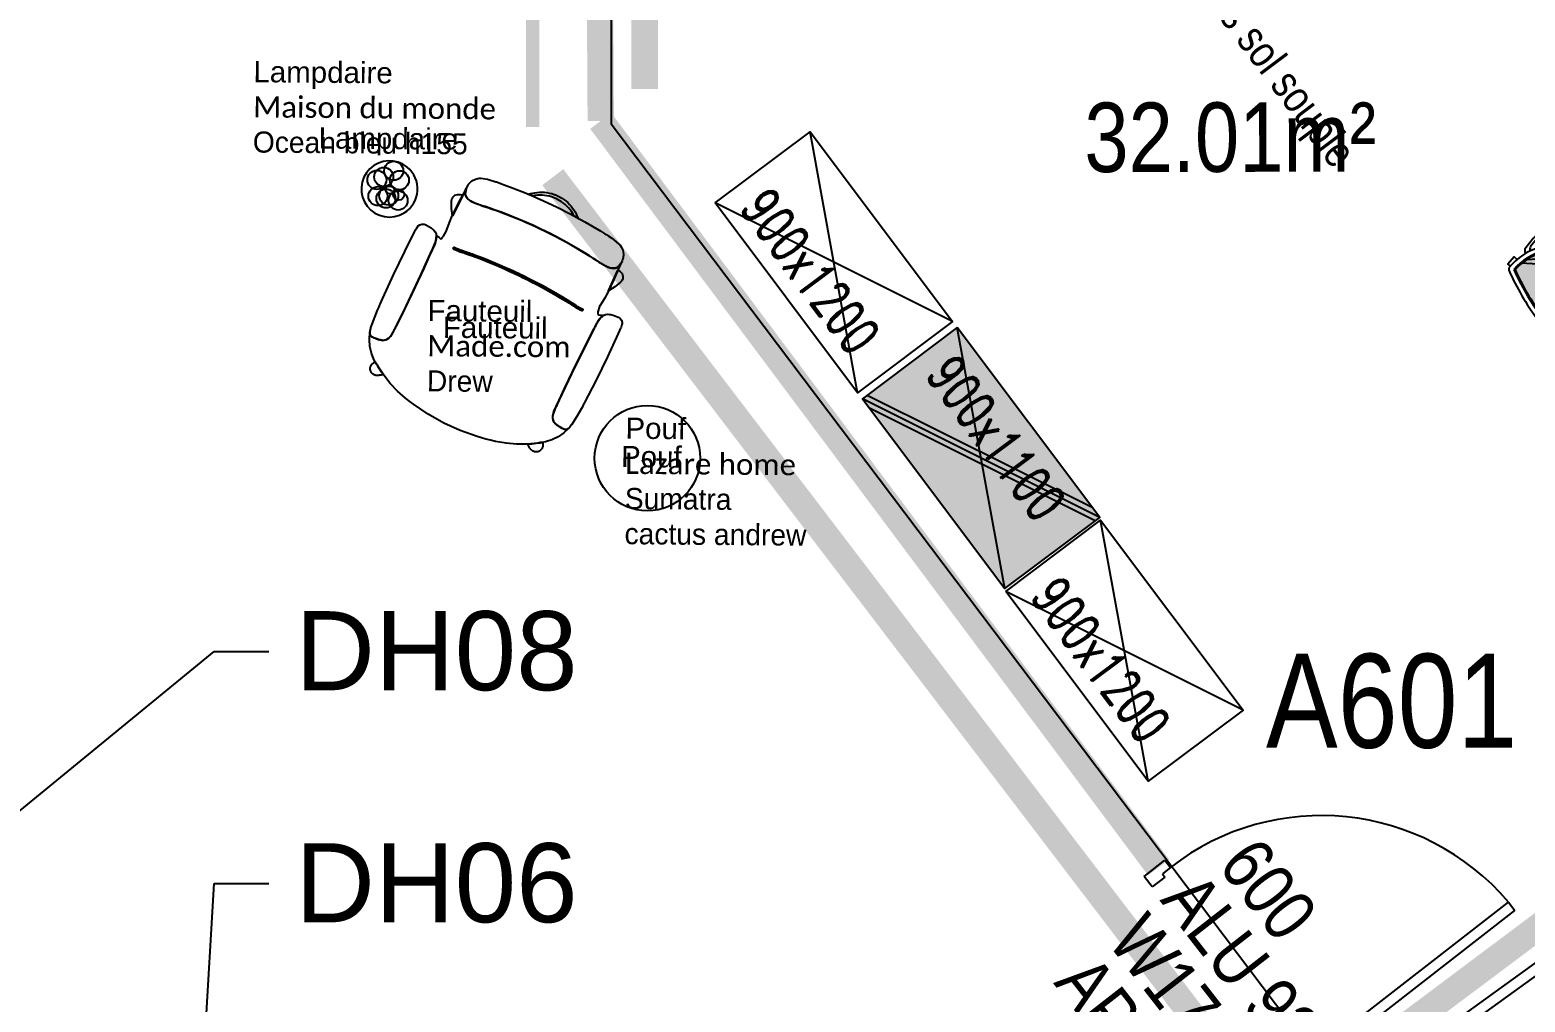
# Model space of a CAD drawing. Extents: x -28.5 to 23.1, y -8.3 to 57.2.
# Drawn here: x 0.21 to 5.88, y 5.22 to 8.9 of the extents above; entities that cross this region are included whole.
import ezdxf
from ezdxf import colors
from ezdxf.entities.mleader import LeaderData, LeaderLine
from ezdxf.enums import TextEntityAlignment as Align
from ezdxf.math import Vec2, Vec3

# ---------------------------------------------------------------- set-up
doc = ezdxf.new("R2010")
doc.units = 0
doc.header["$LTSCALE"] = 0.001
doc.linetypes.add('CACHE', pattern=[0.375, 0.25, -0.125])
doc.linetypes.add('HIDDEN', pattern=[9.525, 6.35, -3.175])
for name, color, linetype, true_color in [('04-MOBILIER', 1, 'Continuous', 0xff0000), ('A-cote', 7, 'Continuous', 0x425746), ('A-Détails', 7, 'Continuous', 0x00a500), ('A-mobilier', 7, 'Continuous', 0x666666), ('A-MOQUETTE', 7, 'Continuous', 0xe5ecff), ('A-projet', 7, 'Continuous', 0x5b6280), ('A-signalétique', 7, 'Continuous', 0x666666), ('A-vitré', 7, 'Continuous', 0x61becc), ('CONST MOB', 40, 'Continuous', 0xffbf00), ('couleur siege', 1, 'Continuous', 0xff0000), ('SA-ELEVATION', 2, 'Continuous', 0xffff00)]:
    doc.layers.add(name, color=color, linetype=linetype, true_color=true_color)
for name, color, linetype in [('_ANNO-CONCEPT-T', 7, 'Continuous'), ('A-Etiq_Mob', 7, 'Continuous'), ('A-Etiquettes', 7, 'Continuous'), ('A-legende', 7, 'Continuous'), ('A-MobilierAQ', 7, 'Continuous'), ('A-num pièce', 1, 'Continuous')]:
    doc.layers.add(name, color=color, linetype=linetype)
doc.layers.add('A-portes', color=7, linetype='Continuous', lineweight=25)
doc.styles.add('ROMAND', font='romand__.ttf', dxfattribs={"width": 0.7})
doc.styles.get("Standard").update_dxf_attribs({"font": 'ARIALN.TTF'})
doc.styles.add('Y_TXT_COT', font='arial.ttf', dxfattribs={"height": 0.2})

# ---------------------------------------------------------------- blocks, each defined once
blk = doc.blocks.new('chaise')
at = {"layer": 'A-mobilier', "ltscale": 0.1, "true_color": 0xc7c8ca}
h = blk.add_hatch(color=9, dxfattribs=at)
h.dxf.hatch_style = 1
h.paths.add_polyline_path([(0.2715, 0.4556, 0.30076), (0.2358, 0.4895, 0.043342), (0.0082, 0.5092, 0.043342), (-0.2194, 0.4895, 0.300759), (-0.2552, 0.4556, 0.09791), (-0.2229, 0.027, 0.292085), (-0.2069, 0.0126, 0.040929), (0.0082, -0.005, 0.040929), (0.2232, 0.0126, 0.292085), (0.2392, 0.027, 0.09791)])
h.paths.add_polyline_path([(0.159, -0.0239, 0.015765), (0.0082, -0.0177, 0.016739), (-0.152, -0.0246), (-0.1896, -0.0691), (-0.2181, -0.1033, 0.040824), (-0.2135, -0.1418, 0.054873), (0.0082, -0.1666, 0.054873), (0.2298, -0.1418, 0.02252), (0.2331, -0.1206), (0.2189, -0.1014)])
h.paths.add_polyline_path([(0.1912, -0.0264, 0.003373), (0.159, -0.0239), (0.2189, -0.1014), (0.2331, -0.1206, 0.02535), (0.2346, -0.0966)])
h.paths.add_polyline_path([(0.2255, -0.0296, 0.0036), (0.1912, -0.0264), (0.2346, -0.0966, 0.0714)])
h.paths.add_polyline_path([(-0.152, -0.0246, 0.003505), (-0.1854, -0.0274), (-0.196, -0.0428), (-0.2174, -0.0745, 0.030269), (-0.2181, -0.1033), (-0.1896, -0.0691)])
h.paths.add_polyline_path([(-0.1854, -0.0274, 0.002494), (-0.2092, -0.0296, 0.048116), (-0.2174, -0.0745), (-0.196, -0.0428)], flags=17)
at = {"layer": 'A-mobilier'}
for p, q in [((0.004, 0.5092), (0.0064, 0.5428)), ((0.0216, 0.5582), (0.0229, 0.5092)), ((-0.3737, 0.3493), (-0.3075, 0.3301)), ((-0.3078, 0.3082), (-0.3629, 0.3302)), ((-0.2919, 0.3255), (-0.2834, 0.3231)), ((-0.2624, 0.3653), (-0.2871, 0.3653)), ((-0.2629, 0.3453), (-0.2718, 0.3453)), ((0.2787, 0.3653), (0.3035, 0.3653)), ((0.2793, 0.3453), (0.2882, 0.3453)), ((0.2794, 0.3097), (0.3086, 0.3167)), ((0.324, 0.3205), (0.3784, 0.3337)), ((0.3978, 0.3247), (0.3241, 0.2982)), ((0.3093, 0.2929), (0.2787, 0.2819)), ((-0.2174, -0.0745), (-0.196, -0.0428)), ((-0.2416, -0.0656), (-0.2409, -0.0656)), ((-0.1896, -0.0691), (-0.2193, -0.1048)), ((0.2331, -0.1206), (0.2189, -0.1014)), ((0.258, -0.0656), (0.2572, -0.0656))]:
    blk.add_line(p, q, dxfattribs=at)
at = {"layer": 'A-mobilier', "linetype": 'HIDDEN'}
for p, q in [((-0.2834, 0.3231), (-0.2632, 0.3171)), ((-0.2627, 0.2897), (-0.2927, 0.3021)), ((-0.196, -0.0428), (-0.1854, -0.0274)), ((-0.152, -0.0246), (-0.1896, -0.0691)), ((0.2189, -0.1014), (0.159, -0.0239)), ((0.1912, -0.0264), (0.2346, -0.0966))]:
    blk.add_line(p, q, dxfattribs=at)
at = {"layer": 'A-mobilier'}
for points in [[(-0.0236, 0.5701), (0.0064, 0.5428), (0.034, 0.572), (0.003, 0.5998)], [(-0.3982, 0.3102), (-0.3631, 0.331), (-0.3829, 0.3656), (-0.418, 0.3448)], [(0.3951, 0.3712), (0.3784, 0.3337), (0.4152, 0.3167), (0.4319, 0.3542)]]:
    blk.add_lwpolyline(points, close=True, dxfattribs=at)
for points in [[(-0.2428, -0.1092), (-0.2592, -0.1129), (-0.2503, -0.1525), (-0.2373, -0.1499)], [(0.2547, -0.145), (0.2745, -0.1474), (0.2795, -0.1069), (0.2594, -0.1049)]]:
    blk.add_lwpolyline(points, dxfattribs=at)
for centre, radius, start, end in [((0.0082, -0.8109), 1.3202, 89.99999, 99.92701), ((0.0082, -0.8109), 1.3202, 80.07299, 90.00001), ((0.8449, 0.323), 1.1081, 173.12775, 195.49585), ((0.8449, 0.323), 1.1031, 173.73867, 195.3268), ((-0.2117, 0.4455), 0.0447, 99.9272, 166.88346), ((-0.203, 0.4342), 0.0495, 115.9014, 169.32984), ((-0.0186, -0.6869), 1.1836, 88.70463, 100.02355), ((0.0349, -0.6869), 1.1836, 79.97645, 91.29537), ((-0.8286, 0.323), 1.1031, 344.6732, 6.26133), ((0.2281, 0.4455), 0.0447, 13.11654, 80.0728), ((-0.8286, 0.323), 1.1081, 344.50415, 6.87225), ((0.2193, 0.4342), 0.0495, 10.67016, 64.0986), ((1.0389, 0.3041), 1.3467, 178.21972, 195.28216), ((-0.2871, 0.3453), 0.02, 90, 178.21972), ((0.8419, 0.2723), 1.135, 177.27806, 195.5028), ((-0.2718, 0.3253), 0.02, 90, 177.27806), ((-0.8256, 0.2723), 1.135, 344.4972, 2.72194), ((-1.0226, 0.3041), 1.3467, 344.71784, 1.78028), ((0.2882, 0.3253), 0.02, 2.72194, 90), ((0.3035, 0.3453), 0.02, 1.78028, 90), ((-0.2071, -0.0076), 0.02, 80.75547, 159.0187), ((0.0196, -0.0945), 0.2428, 156.87025, 192.22581), ((-0.2036, 0.0323), 0.02, 195.49585, 260.6251), ((-0.1997, 0.0368), 0.02, 195.3268, 260.76651), ((0.0082, 1.3151), 1.3202, 260.6251, 270.00001), ((-0.1856, -0.0076), 0.02, 114.77846, 159.0187), ((0.0082, 1.3151), 1.3152, 260.76651, 270.00001), ((0.0082, 1.3151), 1.3152, 269.99999, 279.23349), ((0.0082, 1.3151), 1.3202, 269.99999, 279.3749), ((0.2019, -0.0076), 0.02, 20.9813, 65.22154), ((0.216, 0.0368), 0.02, 279.23349, 344.6732), ((-0.0032, -0.0945), 0.2428, 347.77419, 23.12975), ((0.2235, -0.0076), 0.02, 20.9813, 99.24453), ((0.22, 0.0323), 0.02, 279.3749, 344.50415), ((-0.2409, -0.0456), 0.02, 195.28216, 270), ((-0.2325, -0.0257), 0.02, 195.5028, 252.72935), ((0.0196, -0.0945), 0.2628, 159.0187, 193.9621), ((0.0196, -0.0945), 0.2378, 164.15559, 191.46034), ((0.0306, -2.412), 2.3994, 90.53628, 95.82876), ((0.0306, -2.412), 2.3944, 90.5374, 95.7482), ((-0.0143, -2.412), 2.3994, 84.17124, 89.46372), ((-0.0143, -2.412), 2.3944, 84.2518, 89.4626), ((-0.0032, -0.0945), 0.2378, 348.53966, 15.84441), ((-0.0032, -0.0945), 0.2628, 346.0379, 20.9813), ((0.2489, -0.0257), 0.02, 287.27065, 344.4972), ((0.2572, -0.0456), 0.02, 270, 344.71784), ((-0.2198, -0.1455), 0.02, 218.58905, 257.03355), ((0.01, 0.8526), 1.0442, 257.03355, 269.90038), ((0.01, 0.8526), 1.0242, 257.15462, 269.89843), ((0.01, 0.8526), 1.0192, 257.33463, 269.89793), ((0.0064, 0.8526), 1.0192, 270.10207, 282.66537), ((0.0064, 0.8526), 1.0242, 270.10157, 282.84538), ((0.0064, 0.8526), 1.0442, 270.09962, 282.96645), ((0.2362, -0.1455), 0.02, 282.96645, 321.41095)]:
    blk.add_arc(centre, radius, start, end, dxfattribs=at)
blk = doc.blocks.new('SiègeT1')
at = {"layer": 'couleur siege', "true_color": 0x8a6689}
for points in [[(-0.1936, 0.2235), (-0.0769, 0.2096), (0.0385, 0.2124), (0.1553, 0.2166), (0.1984, 0.2222), (0.2025, 0.2444), (0.2039, 0.282), (0.2012, 0.321), (0.1233, 0.3376), (0.0385, 0.3432), (-0.0227, 0.3446), (-0.0977, 0.3376), (-0.1492, 0.3307), (-0.1964, 0.3223), (-0.202, 0.3001), (-0.2006, 0.2653)], [(-0.2076, -0.2358), (-0.225, -0.2195), (-0.2335, -0.1968), (-0.2363, -0.14), (-0.2381, -0.076), (-0.2337, -0.0116), (-0.2278, 0.0448), (-0.218, 0.1023), (-0.2107, 0.1321), (-0.2013, 0.169), (-0.1966, 0.1769), (-0.184, 0.18), (-0.1205, 0.1883), (-0.0494, 0.1934), (0.0091, 0.1953), (0.0767, 0.1926), (0.1322, 0.1879), (0.1685, 0.1829), (0.1909, 0.1794), (0.1994, 0.1771), (0.2037, 0.1728), (0.2071, 0.1636), (0.2187, 0.1148), (0.2315, 0.0452), (0.2373, -0.0047), (0.2408, -0.0627), (0.2412, -0.1049), (0.2396, -0.159), (0.2364, -0.1973), (0.2345, -0.2097), (0.2289, -0.2196), (0.2221, -0.2289), (0.2135, -0.2344), (0.2067, -0.2363), (0.1752, -0.2419), (0.1139, -0.248), (0.0509, -0.2511), (-0.0505, -0.2518), (-0.1259, -0.2474), (-0.1911, -0.2375)]]:
    blk.add_hatch(color=8, dxfattribs=at).paths.add_polyline_path(points)
at = {"extrusion": (0, 0, -1), "xscale": 0.8999999999999986, "yscale": 0.8999999999999986, "zscale": -0.9, "rotation": 180}
blk.add_blockref('chaise', (0.0055, 0.195), dxfattribs=at)
at = {"layer": 'A-Etiq_Mob', "style": 'ROMAND', "width": 0.7}
for tag, p in [('FINITION', (-0.0791, 0.1775)), ('PIETEMENT', (-0.0914, -0.031)), ('ASSISE', (-0.0883, -0.2242)), ('COULEUR', (-0.1036, -0.4236))]:
    blk.add_attdef(tag, p, '', height=0.15, dxfattribs=at)
blk = doc.blocks.new('A$C26BA508A')
at = {"layer": '04-MOBILIER'}
for points in [[(31.86, 26.45), (32.87, 26.4), (33.13, 26.37), (33.26, 26.36), (33.43, 26.33), (34.09, 26.22), (34.73, 26.06), (35.35, 25.86), (35.96, 25.64), (36.54, 25.37), (37.1, 25.08), (37.63, 24.76), (37.89, 24.59), (37.95, 24.54), (37.98, 24.52), (38.01, 24.5), (38.14, 24.41), (38.26, 24.32), (38.29, 24.3), (38.32, 24.29), (38.37, 24.28), (38.6, 24.27), (39.51, 24.21), (39.29, 24.42), (39.24, 24.47), (39.23, 24.48), (39.18, 24.52), (39.07, 24.63), (38.59, 25.03), (38.08, 25.41), (37.55, 25.77), (36.98, 26.09), (36.38, 26.39), (35.76, 26.65), (35.11, 26.88), (34.43, 27.06), (33.75, 27.2), (33.05, 27.3), (32.87, 27.32), (32.8, 27.33), (32.75, 27.33), (32.57, 27.34), (31.86, 27.37), (31.15, 27.34), (30.97, 27.33), (30.93, 27.33), (30.86, 27.32), (30.68, 27.3), (29.98, 27.2), (29.29, 27.06), (28.62, 26.88), (27.97, 26.65), (27.34, 26.39), (26.74, 26.09), (26.18, 25.77), (25.64, 25.41), (25.13, 25.03), (24.66, 24.63), (24.54, 24.52), (24.5, 24.48), (24.49, 24.47), (24.43, 24.42), (24.22, 24.21), (25.12, 24.27), (25.35, 24.28), (25.41, 24.29), (25.44, 24.3), (25.47, 24.32), (25.59, 24.41), (25.71, 24.5), (25.74, 24.52), (25.77, 24.54), (25.84, 24.59), (26.09, 24.76), (26.63, 25.08), (27.18, 25.37), (27.77, 25.64), (28.37, 25.86), (29, 26.06), (29.64, 26.22), (30.29, 26.33), (30.46, 26.36), (30.6, 26.37), (30.85, 26.4), (31.86, 26.45)], [(55.48, 16.59), (55.52, 16.66), (55.54, 16.69), (55.54, 16.71), (55.57, 16.77), (55.63, 16.95), (55.83, 17.72), (55.88, 18.47), (55.86, 19.2), (55.85, 19.38), (55.84, 19.49), (55.79, 19.74), (55.42, 20.73), (54.77, 21.6), (53.93, 22.26), (53.45, 22.49), (52.87, 22.69), (51.69, 23.02), (49.27, 23.45), (49.09, 23.47), (48.76, 23.5), (48.11, 23.57), (46.8, 23.7), (44.18, 23.93), (41.56, 24.1), (40.25, 24.17), (39.6, 24.21), (39.06, 24.24), (34.91, 24.42), (30.76, 24.43), (26.6, 24.35), (24.53, 24.23), (23.96, 24.2), (23.3, 24.17), (21.99, 24.09), (16.75, 23.68), (15.45, 23.55), (14.79, 23.48), (14.52, 23.45), (14.37, 23.44), (13.16, 23.26), (10.77, 22.66), (10.2, 22.46), (9.73, 22.22), (8.9, 21.55), (8.28, 20.67), (7.92, 19.67), (7.88, 19.45), (7.87, 19.36), (7.87, 19.18), (7.85, 18.81), (7.84, 18.08), (7.99, 17.31), (8.1, 16.93), (8.17, 16.74), (8.18, 16.71), (8.22, 16.64), (8.3, 16.5), (8.8, 16), (9.42, 15.7), (10.12, 15.55), (10.54, 15.5), (11.08, 15.48), (11.72, 15.5), (12.46, 15.55), (13.25, 15.64), (13.67, 15.69), (13.82, 15.71), (13.88, 15.72), (13.91, 15.72), (13.99, 15.73), (14.18, 15.76), (14.57, 15.81), (15.31, 15.91), (16.62, 16.07), (17.83, 16.2), (20.27, 16.45), (25.16, 16.79), (26.33, 16.84), (27.29, 16.88), (28.18, 16.91), (29.29, 16.93), (30.61, 16.95), (32.16, 16.96), (33.64, 16.95), (34.88, 16.92), (35.9, 16.9), (36.77, 16.87), (37.81, 16.82), (39.02, 16.76), (43.91, 16.41), (46.35, 16.15), (47.57, 16.01), (48.96, 15.84), (49.74, 15.73), (49.81, 15.72), (49.82, 15.72), (49.82, 15.72), (49.85, 15.72), (49.86, 15.71), (50.35, 15.65), (50.7, 15.61), (51.13, 15.56), (51.47, 15.53), (52.21, 15.49), (52.82, 15.49), (53.35, 15.52), (53.71, 15.56), (54.41, 15.74), (55.01, 16.06), (55.48, 16.59)], [(16.52, 16.06), (15.54, 15.94), (14.43, 15.79), (13.91, 15.72), (13.9, 15.72), (13.88, 15.72), (13.52, 15.67), (12.96, 15.6), (11.78, 15.5), (10.84, 15.49), (10.14, 15.54), (9.1, 15.83), (8.66, 16.1), (8.3, 16.5), (8.18, 16.71), (8.12, 16.88), (8.03, 17.17), (7.89, 17.75), (7.84, 18.04), (7.83, 18.11), (7.82, 17.72), (7.78, 16.79), (7.68, 13.08), (7.61, 9.37), (7.61, 9.01), (7.61, 8.79), (7.63, 8.35), (7.67, 7.49), (7.82, 5.75), (7.93, 4.89), (7.94, 4.5), (7.74, 2.99), (7.5, 2.4), (7.38, 2.32), (7.15, 2.37), (6.69, 2.49), (6.29, 2.6), (6.13, 2.65), (5.97, 2.72), (5.94, 2.72), (5.97, 2.68), (6.09, 2.47), (6.42, 1.55), (6.58, 0.59), (6.64, -0.39), (6.65, -0.88), (6.65, -1.13), (6.65, -1.31), (6.65, -1.41), (6.65, -1.47), (6.65, -1.5), (6.65, -1.5), (6.65, -1.6), (6.66, -1.91), (6.68, -2.54), (6.71, -3.8), (6.87, -13.87), (6.82, -23.95), (6.8, -25.21), (6.79, -25.83), (6.79, -25.99), (6.79, -26.01), (6.79, -26.01), (6.79, -26.03), (6.79, -26.08), (6.79, -26.17), (6.79, -26.43), (6.78, -26.85), (6.73, -27.69), (6.59, -28.52), (6.28, -29.31), (5.73, -29.98), (5.03, -30.37), (4.26, -30.58), (2.77, -30.76), (2.19, -30.74), (1.9, -30.71), (1.71, -30.68), (1.39, -30.53), (1.14, -30.27), (0.94, -29.86), (0.92, -29.78), (0.9, -29.74), (0.9, -29.73), (0.9, -29.73), (0.9, -29.73), (0.94, -29.87), (1.64, -31.66), (2.6, -33.35), (3.82, -34.88), (5.24, -36.2), (6.01, -36.77), (6.41, -37.03), (6.99, -37.42), (9.53, -38.95), (12.2, -40.25), (14.98, -41.32), (17.84, -42.14), (19.28, -42.45), (20.58, -42.71), (23.05, -43.14), (28.06, -43.66), (33.08, -43.77), (38.1, -43.46), (43.07, -42.72), (44.35, -42.47), (45.8, -42.16), (48.65, -41.35), (51.44, -40.29), (54.11, -38.99), (56.66, -37.47), (57.26, -37.06), (57.66, -36.81), (58.44, -36.24), (59.87, -34.93), (61.09, -33.4), (62.06, -31.71), (62.76, -29.93), (62.82, -29.73), (62.82, -29.73), (62.82, -29.73), (62.82, -29.74), (62.82, -29.75), (62.8, -29.8), (62.75, -29.93), (62.55, -30.32), (62.3, -30.56), (61.96, -30.7), (61.71, -30.73), (61.24, -30.76), (60.53, -30.74), (59.79, -30.65), (59.42, -30.57), (59.24, -30.52), (59.21, -30.52), (58.53, -30.31), (57.81, -29.82), (57.34, -29.1), (57.09, -28.29), (56.97, -27.45), (56.94, -26.62), (56.93, -26.13), (56.93, -26.04), (56.93, -26.01), (56.93, -25.99), (56.92, -25.36), (56.9, -24.1), (56.86, -19.06), (56.91, -8.99), (57.01, -3.95), (57.08, -1.5), (57.08, -1.47), (57.07, -1.1), (57.18, 0.86), (57.38, 1.82), (57.77, 2.7), (57.79, 2.73), (57.52, 2.62), (57.27, 2.55), (56.81, 2.43), (56.36, 2.32), (56.14, 2.54), (56.02, 2.83), (55.98, 2.98), (55.91, 3.33), (55.79, 4.87), (56.1, 8.33), (56.11, 8.76), (56.12, 8.98), (56.12, 9.31), (56.08, 11.17), (56, 14.88), (55.94, 16.73), (55.91, 17.66), (55.9, 18.12), (55.88, 18.05), (55.77, 17.46), (55.61, 16.89), (55.55, 16.71), (55.54, 16.7), (55.48, 16.59), (55.33, 16.37), (54.94, 16.01), (54.49, 15.77), (53.43, 15.53), (52.65, 15.48), (51.61, 15.52), (50.46, 15.64), (49.86, 15.71), (49.84, 15.72), (49.82, 15.72), (49.81, 15.72), (49.23, 15.8), (48.13, 15.94), (47.16, 16.06), (45.31, 16.27), (37.92, 16.82), (37.1, 16.85), (36.4, 16.88), (34.95, 16.92), (34.04, 16.94), (33, 16.95), (30.66, 16.95), (29.63, 16.94), (28.73, 16.92), (27.29, 16.88), (26.59, 16.85), (25.76, 16.82), (23.91, 16.72), (16.52, 16.06)], [(7.76, 15.9), (7.38, 15.92), (7, 15.88), (6.64, 15.76), (6.31, 15.58), (6.02, 15.33), (5.78, 15.04), (5.61, 14.7), (5.5, 14.33), (5.47, 13.96), (5.51, 13.58), (5.62, 13.22), (5.62, 13.22), (6.51, 11.32), (7.61, 9.55), (7.61, 9.55), (7.76, 15.9)], [(55.97, 15.9), (56.11, 9.55), (56.11, 9.55), (57.22, 11.32), (58.1, 13.22), (58.1, 13.22), (58.21, 13.58), (58.26, 13.96), (58.22, 14.33), (58.12, 14.7), (57.94, 15.04), (57.71, 15.33), (57.42, 15.58), (57.08, 15.76), (56.72, 15.88), (56.35, 15.92), (55.97, 15.9)], [(6.79, -26.23), (6.79, -26.1), (6.79, -26.02), (6.79, -26.01), (6.79, -26.01), (6.79, -26.01), (6.79, -26), (6.79, -25.93), (6.82, -24.04), (6.86, -20.26), (6.86, -12.7), (6.74, -5.14), (6.7, -3.25), (6.67, -2.3), (6.66, -1.83), (6.65, -1.59), (6.65, -1.5), (6.65, -1.5), (6.65, -1.46), (6.65, -1.37), (6.65, -1.1), (6.65, -0.92), (6.63, -0.19), (6.48, 1.28), (6.29, 1.99), (5.99, 2.65), (5.53, 3.2), (4.98, 3.56), (4.47, 3.74), (4.4, 3.76), (4.26, 3.8), (4.19, 3.82), (3.49, 3.96), (1.98, 4.07), (1.63, 4.06), (1.33, 3.99), (0.78, 3.69), (0.37, 3.21), (0.24, 2.93), (0.18, 2.72), (0.05, 1.89), (0.04, 1.68), (0.04, 1.57), (0.04, 1.56), (0.03, 1.36), (0.02, 0.9), (0, 0), (-0.1, -7.23), (-0.06, -14.46), (0.11, -21.69), (0.12, -21.89), (0.12, -21.95), (0.12, -22.08), (0.13, -22.35), (0.15, -22.87), (0.2, -23.91), (0.34, -26), (0.56, -28.08), (0.63, -28.59), (0.65, -28.71), (0.69, -28.88), (0.85, -29.56), (0.9, -29.73), (0.9, -29.74), (0.91, -29.76), (0.92, -29.79), (0.94, -29.85), (1.02, -30.05), (1.35, -30.5), (1.58, -30.64), (1.86, -30.71), (1.92, -30.72), (2.15, -30.74), (2.54, -30.76), (3.08, -30.75), (4.19, -30.59), (4.46, -30.53), (4.51, -30.51), (4.84, -30.43), (5.33, -30.24), (5.87, -29.86), (6.26, -29.34), (6.52, -28.76), (6.75, -27.51), (6.79, -26.23)], [(51.94, 1.7), (51.96, 1.53), (51.91, 1.41), (51.76, 1.35), (51.76, 1.35), (51.69, 1.35), (51.45, 1.34), (50.94, 1.35), (50.7, 1.35), (50.37, 1.37), (50, 1.41), (49.8, 1.44), (49.64, 1.46), (49.39, 1.49), (48.74, 1.57), (48.38, 1.61), (47.9, 1.67), (47.12, 1.76), (46.2, 1.85), (44.32, 2.03), (42.31, 2.18), (40.41, 2.3), (38.38, 2.4), (36.27, 2.48), (35.1, 2.5), (33.65, 2.53), (31.93, 2.54), (31.86, 2.54), (31.86, 2.54), (31.86, 2.54), (31.86, 2.54), (31.86, 2.54), (31.81, 2.54), (30.91, 2.53), (29.32, 2.52), (28.01, 2.49), (26.93, 2.46), (24.83, 2.38), (22.85, 2.28), (20.93, 2.15), (18.95, 1.99), (17.06, 1.8), (16.19, 1.71), (15.55, 1.64), (14.83, 1.55), (14.2, 1.47), (13.87, 1.43), (13.84, 1.42), (13.68, 1.4), (12.99, 1.35), (12.5, 1.34), (12, 1.35), (11.95, 1.35), (11.8, 1.43), (11.76, 1.53), (11.76, 1.62), (11.76, 1.62), (11.8, 1.71), (11.92, 1.78), (12.88, 1.79), (13.46, 1.82), (13.79, 1.86), (13.92, 1.87), (14.08, 1.89), (14.34, 1.93), (15.06, 2.02), (15.83, 2.11), (16.43, 2.18), (16.85, 2.22), (17.36, 2.27), (18.61, 2.4), (20.05, 2.52), (21.36, 2.62), (22.51, 2.7), (24.57, 2.81), (26.72, 2.9), (27.96, 2.93), (29.37, 2.96), (30.91, 2.98), (31.69, 2.98), (31.84, 2.98), (31.84, 2.98), (31.84, 2.98), (31.86, 2.98), (31.87, 2.98), (31.88, 2.98), (31.88, 2.98), (31.89, 2.98), (32.03, 2.98), (35.07, 2.95), (36.4, 2.92), (37.56, 2.88), (41.77, 2.66), (42.99, 2.58), (44.39, 2.46), (45.76, 2.34), (46.36, 2.28), (46.87, 2.22), (47.29, 2.18), (47.62, 2.14), (48.12, 2.08), (48.84, 2), (49.53, 1.91), (49.86, 1.87), (49.96, 1.85), (50.6, 1.8), (51.15, 1.78), (51.6, 1.78), (51.82, 1.78), (51.94, 1.7)], [(51.96, 1.62), (51.92, 1.73), (51.78, 1.78), (51.32, 1.78), (50.8, 1.79), (50.52, 1.8), (50.2, 1.83), (49.91, 1.86), (49.86, 1.87), (49.84, 1.87), (49.71, 1.89), (49.5, 1.91), (49.16, 1.96), (48.43, 2.05), (48.07, 2.09), (47.55, 2.15), (47.2, 2.19), (46.75, 2.23), (45.61, 2.35), (42.83, 2.59), (41.63, 2.67), (40.57, 2.74), (38.49, 2.84), (37.43, 2.88), (36.24, 2.92), (34.9, 2.95), (33.39, 2.97), (31.89, 2.98), (31.87, 2.98), (31.86, 2.98), (31.84, 2.98), (31.84, 2.98), (31.49, 2.98), (30.71, 2.98), (29.19, 2.96), (27.8, 2.93), (26.58, 2.89), (25.49, 2.85), (23.41, 2.75), (22.37, 2.69), (21.21, 2.61), (19.88, 2.51), (18.44, 2.38), (17.22, 2.26), (16.74, 2.21), (16.34, 2.17), (15.77, 2.1), (15.38, 2.06), (14.65, 1.97), (14.3, 1.92), (14.06, 1.89), (13.91, 1.87), (13.87, 1.87), (13.72, 1.85), (13.35, 1.81), (13.08, 1.79), (12.54, 1.78), (12.09, 1.78), (11.88, 1.77), (11.78, 1.69), (11.76, 1.53), (11.83, 1.4), (11.96, 1.35), (11.96, 1.35), (12.06, 1.35), (12.32, 1.34), (12.82, 1.35), (13.07, 1.36), (13.4, 1.38), (13.78, 1.42), (13.87, 1.43), (13.88, 1.43), (14.02, 1.45), (14.23, 1.48), (14.54, 1.52), (15.21, 1.6), (15.61, 1.65), (16.29, 1.72), (18.13, 1.91), (20.03, 2.08), (22.02, 2.22), (23.93, 2.34), (26.01, 2.43), (28.16, 2.49), (29.5, 2.52), (31.13, 2.53), (31.58, 2.54), (31.81, 2.54), (31.86, 2.54), (31.86, 2.54), (31.86, 2.54), (31.86, 2.54), (31.86, 2.54), (31.92, 2.54), (32.15, 2.54), (33.84, 2.52), (35.26, 2.5), (36.4, 2.47), (37.46, 2.44), (39.55, 2.35), (41.47, 2.24), (43.44, 2.1), (45.36, 1.93), (47.23, 1.74), (47.98, 1.66), (48.43, 1.61), (49.11, 1.53), (49.43, 1.48), (49.66, 1.45), (49.81, 1.43), (49.86, 1.43), (49.92, 1.42), (50.11, 1.4), (50.78, 1.35), (51.75, 1.35), (51.8, 1.35), (51.94, 1.45), (51.96, 1.55), (51.96, 1.62), (51.96, 1.62)], [(57.07, -1.24), (57.07, -1.39), (57.08, -1.48), (57.08, -1.49), (57.08, -1.5), (57.08, -1.5), (57.08, -1.5), (57.07, -1.57), (57.02, -3.46), (56.94, -7.24), (56.85, -14.8), (56.88, -22.37), (56.91, -24.26), (56.92, -25.2), (56.93, -25.67), (56.93, -25.91), (56.93, -26), (56.93, -26.01), (56.93, -26.04), (56.93, -26.12), (56.93, -26.5), (56.95, -27.13), (57.11, -28.38), (57.29, -28.99), (57.6, -29.56), (58.05, -30.03), (58.6, -30.34), (58.83, -30.42), (59.13, -30.5), (59.21, -30.52), (59.22, -30.52), (59.28, -30.53), (59.41, -30.57), (59.97, -30.68), (61.08, -30.76), (61.5, -30.75), (61.77, -30.72), (62.08, -30.66), (62.31, -30.55), (62.66, -30.15), (62.82, -29.75), (62.82, -29.73), (62.83, -29.72), (62.85, -29.63), (62.9, -29.46), (63.06, -28.78), (63.08, -28.7), (63.09, -28.65), (63.09, -28.63), (63.1, -28.53), (63.23, -27.5), (63.43, -25.42), (63.56, -23.33), (63.59, -22.29), (63.6, -22.03), (63.6, -21.89), (63.62, -21.49), (63.67, -19.68), (63.81, -12.45), (63.81, -5.22), (63.76, -1.6), (63.72, 0.21), (63.7, 1.11), (63.69, 1.56), (63.69, 1.58), (63.66, 2), (63.51, 2.84), (63.26, 3.35), (62.8, 3.79), (62.23, 4.03), (61.92, 4.07), (61.54, 4.07), (60.02, 3.93), (59.65, 3.85), (59.53, 3.82), (59.51, 3.82), (59.44, 3.8), (59.31, 3.75), (59.02, 3.67), (58.53, 3.45), (58, 3), (57.6, 2.4), (57.35, 1.71), (57.2, 0.99), (57.12, 0.26), (57.07, -1.24)], [(9.32, -39.01), (9.41, -38.94), (9.43, -38.92), (9.44, -38.91), (9.45, -38.91), (9.45, -38.9), (9.45, -38.9), (9.45, -38.9), (9.44, -38.89), (9.4, -38.88), (8.89, -38.59), (8.38, -38.29), (7.88, -37.99), (7.38, -37.67), (6.89, -37.35), (6.64, -37.19), (6.52, -37.11), (6.49, -37.09), (6.48, -37.07), (6.47, -37.07), (6.46, -37.06), (6.26, -36.93), (6.06, -36.8), (5.96, -36.74), (5.91, -36.7), (5.89, -36.69), (5.88, -36.68), (5.87, -36.69), (5.7, -36.93), (5.66, -36.99), (5.63, -37.02), (5.62, -37.03), (5.62, -37.03), (5.62, -37.03), (5.62, -37.04), (5.6, -37.07), (5.55, -37.13), (5.48, -37.25), (5.45, -37.32), (5.42, -37.39), (5.39, -37.47), (5.36, -37.54), (5.32, -37.7), (5.31, -37.74), (5.3, -37.79), (5.28, -37.91), (5.26, -38.13), (5.26, -38.24), (5.27, -38.38), (5.29, -38.52), (5.32, -38.65), (5.36, -38.79), (5.41, -38.92), (5.47, -39.05), (5.54, -39.17), (5.62, -39.28), (5.7, -39.39), (5.79, -39.49), (5.89, -39.58), (6, -39.67), (6.11, -39.75), (6.23, -39.82), (6.35, -39.88), (6.47, -39.93), (6.6, -39.98), (6.73, -40.01), (6.87, -40.04), (7, -40.05), (7.13, -40.06), (7.24, -40.06), (7.3, -40.05), (7.37, -40.05), (7.43, -40.04), (7.48, -40.03), (7.56, -40.02), (7.63, -40), (7.72, -39.98), (7.8, -39.95), (7.87, -39.93), (7.99, -39.87), (8.05, -39.84), (8.07, -39.83), (8.07, -39.83), (8.07, -39.83), (8.08, -39.83), (8.09, -39.82), (8.12, -39.8), (8.18, -39.77), (8.3, -39.71), (8.39, -39.66), (8.47, -39.61), (8.65, -39.5), (8.73, -39.44), (8.79, -39.41), (8.85, -39.37), (8.9, -39.33), (8.95, -39.29), (9, -39.26), (9.06, -39.21), (9.21, -39.1), (9.27, -39.05), (9.32, -39.01)], [(54.27, -38.9), (54.36, -38.98), (54.46, -39.06), (54.52, -39.1), (54.59, -39.16), (54.66, -39.21), (54.72, -39.26), (54.82, -39.33), (54.94, -39.41), (54.99, -39.44), (55.04, -39.47), (55.12, -39.53), (55.29, -39.63), (55.38, -39.68), (55.49, -39.74), (55.6, -39.8), (55.63, -39.82), (55.65, -39.83), (55.65, -39.83), (55.65, -39.83), (55.66, -39.83), (55.67, -39.84), (55.71, -39.86), (55.77, -39.89), (55.89, -39.94), (55.96, -39.96), (56.05, -39.99), (56.13, -40.01), (56.2, -40.02), (56.24, -40.03), (56.3, -40.04), (56.43, -40.05), (56.54, -40.06), (56.59, -40.06), (56.65, -40.06), (56.79, -40.05), (56.92, -40.03), (57.06, -40), (57.19, -39.96), (57.32, -39.91), (57.44, -39.85), (57.56, -39.79), (57.67, -39.71), (57.78, -39.63), (57.88, -39.54), (57.98, -39.44), (58.07, -39.33), (58.15, -39.22), (58.22, -39.11), (58.29, -38.98), (58.34, -38.85), (58.39, -38.72), (58.42, -38.58), (58.45, -38.45), (58.46, -38.31), (58.47, -38.24), (58.47, -38.18), (58.46, -38.07), (58.46, -37.97), (58.45, -37.91), (58.44, -37.84), (58.43, -37.78), (58.42, -37.73), (58.4, -37.66), (58.37, -37.58), (58.35, -37.51), (58.32, -37.43), (58.29, -37.35), (58.22, -37.22), (58.15, -37.1), (58.1, -37.04), (58.1, -37.03), (58.1, -37.03), (58.1, -37.03), (58.09, -37.01), (58.07, -36.98), (58.02, -36.92), (57.85, -36.69), (57.84, -36.68), (57.83, -36.69), (57.8, -36.71), (57.76, -36.74), (57.66, -36.81), (57.46, -36.94), (57.26, -37.07), (57.26, -37.07), (57.25, -37.07), (57.22, -37.1), (57.16, -37.14), (57.03, -37.22), (56.79, -37.38), (56.3, -37.7), (55.8, -38.02), (55.3, -38.32), (54.79, -38.62), (54.27, -38.9)]]:
    blk.add_lwpolyline(points, dxfattribs=at)
blk = doc.blocks.new('A$C7EFA423E')
at = {"layer": '04-MOBILIER', "linetype": 'Continuous'}
for centre, radius in [((-0.5153, 5.1354), 0.0361), ((-0.5791, 5.1007), 0.0361), ((-0.5529, 5.1119), 0.0361), ((-0.4935, 5.0995), 0.0361), ((-0.5749, 5.0392), 0.0361), ((-0.5445, 5.0304), 0.0361), ((-0.5339, 5.041), 0.0361), ((-0.5296, 5.0634), 0.0157), ((-0.4984, 5.0227), 0.0361), ((-0.4962, 5.0451), 0.021)]:
    blk.add_circle(centre, radius, dxfattribs=at)
at = {"layer": '04-MOBILIER', "ltscale": 0.01}
blk.add_circle((0.4467, 4.0452), 0.2, dxfattribs=at)
at = {"layer": '04-MOBILIER', "linetype": 'Continuous'}
for start, end in [(50.7581, 301.3244), (301.3244, 50.7581)]:
    blk.add_arc((-0.5313, 5.0664), 0.1067, start, end, dxfattribs=at)
at = {"layer": 'CONST MOB', "xscale": -0.01354723228568764, "yscale": 0.01354723228568763, "zscale": 0.01354723228568763, "rotation": 334.3186627783213}
blk.add_blockref('A$C26BA508A', (0.3363, 4.5185), dxfattribs=at)
at = {"layer": '_ANNO-CONCEPT-T', "char_height": 0.08, "width": 1.472401, "attachment_point": 1, "rotation": 359.5012}
for s, insert in [('{\\fArial|b0|i0|c0|p34;Lampdaire\\P\\fCalibri|b0|i0|c0|p34;Maison du monde\\P\\fMangal|b0|i0|c0|p2;Ocean bleu h155}', (-1.0467, 5.5514)), ('{\\fArial|b0|i0|c0|p34;Lampdaire}', (-0.7995, 5.3)), ('{\\fArial|b0|i0|c0|p34;Fauteuil\\P\\fCalibri|b0|i0|c0|p34;Made.com \\P\\fMangal|b0|i0|c0|p2;Drew}', (-0.3866, 4.6453)), ('{\\fArial|b0|i0|c0|p34;Fauteuil}', (-0.3286, 4.5818)), ('{\\fArial|b0|i0|c0|p34;Pouf\\P\\fCalibri|b0|i0|c0|p34;Lazare home \\P\\fMangal|b0|i0|c0|p2;Sumatra \\Pcactus andrew}', (0.364, 4.1991)), ('{\\fArial|b0|i0|c0|p34;Pouf}', (0.3474, 4.0916))]:
    blk.add_mtext(s, dxfattribs=dict(at, insert=insert))
blk = doc.blocks.new('armoire90Réhausse')
at = {"true_color": 0xfdedc9}
h = blk.add_hatch(color=254, dxfattribs=at)
h.dxf.hatch_style = 1
h.paths.add_polyline_path([(0, 0.45), (0, 0), (0.9, 0), (0.9, 0.45)])
blk.add_lwpolyline([(0, 0.45), (0, 0), (0.9, 0), (0.9, 0.45)], close=True)
for points in [[(0.9, 0), (0, 0.45)], [(0.9, 0.45), (0, 0)], [(0.8553, 0.45), (0, 0.0224)], [(0.9, 0.4276), (0.0447, 0)]]:
    blk.add_lwpolyline(points)
at = {"layer": 'A-Etiq_Mob', "style": 'ROMAND', "width": 0.7}
for tag, p in [('DIMENSION', (0.0684, 0.2418)), ('FINITION', (0.0684, 0.0013)), ('PORTES', (0.0684, -0.2391))]:
    blk.add_attdef(tag, p, '', height=0.15, dxfattribs=at)
blk = doc.blocks.new('armoire90')
blk.add_lwpolyline([(0, 0.45), (0, 0), (0.9, 0), (0.9, 0.45)], close=True)
for points in [[(0.9, 0), (0, 0.45)], [(0.9, 0.45), (0, 0)]]:
    blk.add_lwpolyline(points)
at = {"layer": 'A-Etiq_Mob', "style": 'ROMAND', "width": 0.7}
for tag, p in [('DIMENSION', (0.0684, 0.2418)), ('FINITION', (0.0684, 0.0013)), ('PORTES', (0.0684, -0.2391))]:
    blk.add_attdef(tag, p, '', height=0.15, dxfattribs=at)
blk = doc.blocks.new('P_93100')
for p, q in [((0.425, 0.93), (0.465, 0.93)), ((0.425, 0), (0.425, 0.93)), ((0.465, 0), (0.465, 0.93)), ((-0.5, -0.1), (-0.5, 0)), ((-0.5, 0), (-0.465, 0)), ((-0.465, 0), (-0.465, -0.04)), ((0.425, 0), (0.465, 0)), ((0.465, 0), (0.465, -0.04)), ((0.5, 0), (0.465, 0)), ((0.5, -0.1), (0.5, 0)), ((-0.465, -0.04), (-0.45, -0.04)), ((-0.45, -0.04), (-0.45, -0.1)), ((0.465, -0.04), (0.45, -0.04)), ((0.45, -0.04), (0.45, -0.1)), ((-0.45, -0.1), (-0.5, -0.1)), ((0.45, -0.1), (0.5, -0.1))]:
    blk.add_line(p, q)
blk.add_arc((0.465, 0), 0.9309, 92.4628, 180)
at = {"ltscale": 6}
blk.add_attdef('N°', (-0.3934, 0.1452), '', height=0.1992, dxfattribs=at)
at = {"layer": 'A-Etiquettes', "ltscale": 6}
for tag, p in [('NATURE/DIM', (-0.3934, -0.1104)), ('FINITION', (-0.3934, -0.366)), ('FERMETURE', (-0.3934, -0.6217)), ('FP:', (-0.3934, -0.8773))]:
    blk.add_attdef(tag, p, '', height=0.1992, dxfattribs=at)

msp = doc.modelspace()

# ---------------------------------------------------------------- linework, layer by layer
at = {"layer": 'A-Etiquettes', "color": 1, "true_color": 0xff0000, "const_width": 0.1}
msp.add_lwpolyline([(2.5417, 9.6788), (2.5417, 8.6788)], dxfattribs=at)
at = {"layer": 'A-legende', "linetype": 'CACHE', "ltscale": 2000, "const_width": 0.05}
msp.add_lwpolyline([(-1.4641, 12.308), (-0.9935, 12.308), (1.1043, 9.3263), (2.1173, 9.2146), (2.1173, 8.5349)], dxfattribs=at)
at = {"layer": 'A-MOQUETTE', "ltscale": 0.01}
msp.add_lwpolyline([(2.4142, 9.6796), (2.4142, 8.5475), (5.2726, 4.76), (5.2722, 4.7442), (7.2553, 2.1441), (3.1392, -0.9611)], dxfattribs=at)
at = {"layer": 'A-projet', "ltscale": 0.01, "const_width": 0.1}
msp.add_lwpolyline([(2.3753, 8.5582), (2.3656, 10.1663)], dxfattribs=at)
at = {"layer": 'A-vitré', "const_width": 0.1}
for points in [[(4.4908, 5.7263), (2.3753, 8.5582)], [(5.0783, 4.8624), (9.8986, 8.4734)]]:
    msp.add_lwpolyline(points, dxfattribs=at)

# ---------------------------------------------------------------- block references
at = {"layer": 'A-mobilier'}
ref = msp.add_blockref('SiègeT1', (4.5365, 9.3422), dxfattribs=dict(at, xscale=-1, rotation=126.9064557659437))
ref.add_attrib('FINITION', 'Tissu', dxfattribs={"layer": 'A-Etiq_Mob', "height": 0.12, "rotation": 306.9065}).set_placement((4.1963, 9.1856), align=Align.BOTTOM_LEFT)
ref.add_attrib('ASSISE', 'Normale', dxfattribs={"layer": 'A-Etiq_Mob', "height": 0.12, "rotation": 306.9065}).set_placement((4.512, 9.4342), align=Align.BOTTOM_LEFT)
ref.add_attrib('PIETEMENT', 'Roulettes sol souple', dxfattribs={"layer": 'A-Etiq_Mob', "height": 0.12, "rotation": 306.9065}).set_placement((4.3807, 9.3394), align=Align.BOTTOM_LEFT)
ref = msp.add_blockref('SiègeT1', (6.219, 8.0296), dxfattribs=dict(at, xscale=-1, rotation=126.9064557659437))
ref.add_attrib('FINITION', 'Tissu', dxfattribs={"layer": 'A-Etiq_Mob', "height": 0.12, "rotation": 306.9065}).set_placement((5.8788, 7.873), align=Align.BOTTOM_LEFT)
ref.add_attrib('ASSISE', 'Normale', dxfattribs={"layer": 'A-Etiq_Mob', "height": 0.12, "rotation": 306.9065}).set_placement((6.1945, 8.1216), align=Align.BOTTOM_LEFT)
ref.add_attrib('PIETEMENT', 'Roulettes sol souple', dxfattribs={"layer": 'A-Etiq_Mob', "height": 0.12, "rotation": 306.9065}).set_placement((6.0632, 8.0268), align=Align.BOTTOM_LEFT)
at = {"layer": 'A-MobilierAQ', "ltscale": 0.1}
ref = msp.add_blockref('armoire90', (3.1688, 8.5171), dxfattribs=dict(at, xscale=-1, rotation=126.8971807486027))
ref.add_attrib('DIMENSION', '900x1200', (2.8965, 8.2272), dxfattribs={"layer": 'A-Etiq_Mob', "ltscale": 0.1, "height": 0.15, "rotation": 306.8972, "style": 'ROMAND', "width": 0.7})
at = {"layer": 'A-MobilierAQ', "ltscale": 0.1, "rotation": 306.8971807486027}
msp.add_blockref('armoire90Réhausse', (3.3672, 7.5038), dxfattribs=at).add_auto_attribs({'DIMENSION': '900x1100'})
at = {"layer": 'A-MobilierAQ', "ltscale": 0.1}
ref = msp.add_blockref('armoire90', (4.2706, 7.0433), dxfattribs=dict(at, xscale=-1, rotation=126.8971807486027))
ref.add_attrib('DIMENSION', '900x1200', (3.9983, 6.7535), dxfattribs={"layer": 'A-Etiq_Mob', "ltscale": 0.1, "height": 0.15, "rotation": 306.8972, "style": 'ROMAND', "width": 0.7})
at = {"layer": 'A-portes', "ltscale": 0.01}
ref = msp.add_blockref('P_93100', (4.8219, 5.3591), dxfattribs=dict(at, rotation=307.8903316354015))
ref.add_attrib('N°', '600', (4.712, 5.7324), dxfattribs={"layer": '0', "ltscale": 6, "height": 0.19924, "rotation": 307.8903})
ref.add_attrib('NATURE/DIM', 'ALU 93', (4.4932, 5.6018), dxfattribs={"layer": 'A-Etiquettes', "ltscale": 6, "height": 0.19924, "rotation": 307.8903})
ref.add_attrib('FINITION', 'W172', (4.2914, 5.4448), dxfattribs={"layer": 'A-Etiquettes', "ltscale": 6, "height": 0.19924, "rotation": 307.8903})
ref.add_attrib('FERMETURE', 'APERIO', (4.0897, 5.2879), dxfattribs={"layer": 'A-Etiquettes', "ltscale": 6, "height": 0.19924, "rotation": 307.8903})
ref = msp.add_blockref('P_93100', (5.4816, 4.4745), dxfattribs=dict(at, xscale=-1, rotation=305.7849104470912))
ref.add_attrib('N°', '601', (5.6062, 4.5453), dxfattribs={"layer": '0', "ltscale": 6, "height": 0.19924, "rotation": 305.7849})
ref.add_attrib('NATURE/DIM', 'ALU 93', (5.1835, 4.6992), dxfattribs={"layer": 'A-Etiquettes', "ltscale": 6, "height": 0.19924, "rotation": 305.7849})
ref.add_attrib('FINITION', 'W172', (5.0713, 4.4176), dxfattribs={"layer": 'A-Etiquettes', "ltscale": 6, "height": 0.19924, "rotation": 305.7849})
ref.add_attrib('FERMETURE', 'APERIO', (4.7089, 4.4832), dxfattribs={"layer": 'A-Etiquettes', "ltscale": 6, "height": 0.19924, "rotation": 305.7849})
at = {"layer": 'SA-ELEVATION', "ltscale": 0.01}
msp.add_blockref('A$C7EFA423E', (2.1053, 3.2337), dxfattribs=at)

# ---------------------------------------------------------------- texts
at = {"layer": 'A-cote', "color": 30, "insert": (4.2089, 8.6275), "char_height": 0.26331, "attachment_point": 1, "rotation": 0.0792}
msp.add_mtext_dynamic_manual_height_columns('32.01m²', width=1.219524, gutter_width=12.5, heights=[0], dxfattribs=at)
at = {"layer": 'A-num pièce', "ltscale": 0.1, "insert": (4.8976, 6.5367), "char_height": 0.3565, "attachment_point": 1}
msp.add_mtext_dynamic_manual_height_columns('A601', width=1.298453, gutter_width=12.5, heights=[0], dxfattribs=at)

# ---------------------------------------------------------------- next in the draw order: leaders
at = {"layer": 'A-Détails'}
ml = msp.add_multileader_mtext('Standard', dxfattribs=at)
ml.set_content('DH06', color=256, style='Y_TXT_COT')
ml.set_leader_properties()
ml.build(insert=Vec2(0, 0))
ml.multileader.update_dxf_attribs({"has_text_frame": 1, "text_left_attachment_type": 2, "text_right_attachment_type": 2, "dogleg_length": 1, "arrow_head_size": 0.25})
ctx = ml.context
ctx.base_point, ctx.char_height, ctx.arrow_head_size, ctx.landing_gap_size, ctx.plane_origin = Vec3(1.1162, 5.6652), 0.3, 0.25, 0.1, Vec3(-2.3283, 8.5327)
ctx.left_attachment, ctx.right_attachment = 2, 2
notes = []
notes.append((ctx, [(0, (1, 1, 0), (0.9089, 5.6652), (1, 0), 0.2072, [(0, [(0.8386, 4.4582)], 0, [])])]))
ctx.mtext.insert, ctx.mtext.rotation, ctx.mtext.width, ctx.mtext.defined_height, ctx.mtext.flow_direction = Vec3(1.2162, 5.8184), 6.283185, 0.456081, 0.1999, 5
ctx.mtext.has_bg_fill, ctx.mtext.bg_color, ctx.mtext.bg_scale_factor, ctx.mtext.bg_transparency, ctx.mtext.use_window_bg_color = 1, -1027028792, 1.5, 0, 1
for ctx, leaders in notes:
    for number, flags, end, landing, length, lines in leaders:
        leader = LeaderData()
        leader.index, (leader.has_last_leader_line, leader.has_dogleg_vector, leader.attachment_direction) = number, flags
        leader.last_leader_point, leader.dogleg_vector, leader.dogleg_length = Vec3(end), Vec3(landing), length
        for number, points, colour, breaks in lines:
            line = LeaderLine()
            line.index, line.vertices, line.color, line.breaks = number, Vec3.list(points), colors.encode_raw_color(colour), breaks
            leader.lines.append(line)
        ctx.leaders.append(leader)

# ---------------------------------------------------------------- next in the draw order: leaders
ml = msp.add_multileader_mtext('Standard', dxfattribs=at)
ml.set_content('DH08', color=256, style='Y_TXT_COT')
ml.set_leader_properties()
ml.build(insert=Vec2(0, 0))
ml.multileader.update_dxf_attribs({"has_text_frame": 1, "text_left_attachment_type": 2, "text_right_attachment_type": 2, "dogleg_length": 1, "arrow_head_size": 0.25})
ctx = ml.context
ctx.base_point, ctx.char_height, ctx.arrow_head_size, ctx.landing_gap_size, ctx.plane_origin = Vec3(1.1162, 6.5454), 0.3, 0.25, 0.1, Vec3(-2.3283, 9.4129)
ctx.left_attachment, ctx.right_attachment = 2, 2
notes = []
notes.append((ctx, [(0, (1, 1, 0), (0.9089, 6.5454), (1, 0), 0.2072, [(0, [(-0.5653, 5.3383)], 0, [])])]))
ctx.mtext.insert, ctx.mtext.rotation, ctx.mtext.width, ctx.mtext.defined_height, ctx.mtext.flow_direction = Vec3(1.2162, 6.6986), 6.283185, 0.456081, 0.1999, 5
ctx.mtext.has_bg_fill, ctx.mtext.bg_color, ctx.mtext.bg_scale_factor, ctx.mtext.bg_transparency, ctx.mtext.use_window_bg_color = 1, -1027028792, 1.5, 0, 1
for ctx, leaders in notes:
    for number, flags, end, landing, length, lines in leaders:
        leader = LeaderData()
        leader.index, (leader.has_last_leader_line, leader.has_dogleg_vector, leader.attachment_direction) = number, flags
        leader.last_leader_point, leader.dogleg_vector, leader.dogleg_length = Vec3(end), Vec3(landing), length
        for number, points, colour, breaks in lines:
            line = LeaderLine()
            line.index, line.vertices, line.color, line.breaks = number, Vec3.list(points), colors.encode_raw_color(colour), breaks
            leader.lines.append(line)
        ctx.leaders.append(leader)

# ---------------------------------------------------------------- next in the draw order: linework, layer by layer
at = {"layer": 'A-signalétique', "color": 1, "linetype": 'CACHE', "ltscale": 2000, "true_color": 0xff0000, "const_width": 0.1}
msp.add_lwpolyline([(2.1933, 8.3448), (6.8221, 2.276), (3.0654, -0.636), (-10.9458, -0.636)], dxfattribs=at)

doc.saveas('drawing.dxf')
